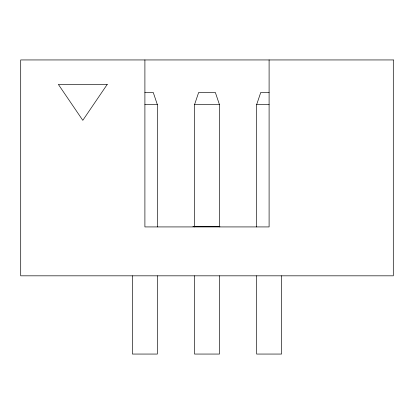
<?xml version="1.0" encoding="UTF-8"?>
<svg xmlns="http://www.w3.org/2000/svg" width="414" height="414" viewBox="0 0 414 414"><rect width="100%" height="100%" fill="white"/><g stroke="black" fill="none" stroke-linecap="round" stroke-linejoin="round"><path stroke-width="0.62" d="M194.533 226.924L194.533 104.68L198.648 92.457L215.352 92.457L219.467 104.68L219.467 226.924M256.633 226.924L256.633 104.68L260.748 92.457L269.1 92.457M144.9 92.457L153.252 92.457L157.367 104.68L157.367 226.924M144.9 104.68L157.367 104.68M194.533 104.68L219.467 104.68M256.633 104.68L269.1 104.68M192.883 226.681L219.943 226.681M281.567 275.822L281.567 354.058L256.633 354.058L256.633 275.822M269.1 59.942L269.1 226.924L144.9 226.924L144.9 59.942M219.467 275.822L219.467 354.058L194.533 354.058L194.533 275.822M157.367 275.822L157.367 354.058L132.433 354.058L132.433 275.822M107.247 84.389L82.8 120.329L58.353 84.389L107.247 84.389M393.3 59.942L20.7 59.942L20.7 275.822L393.3 275.822L393.3 59.942"/></g></svg>
